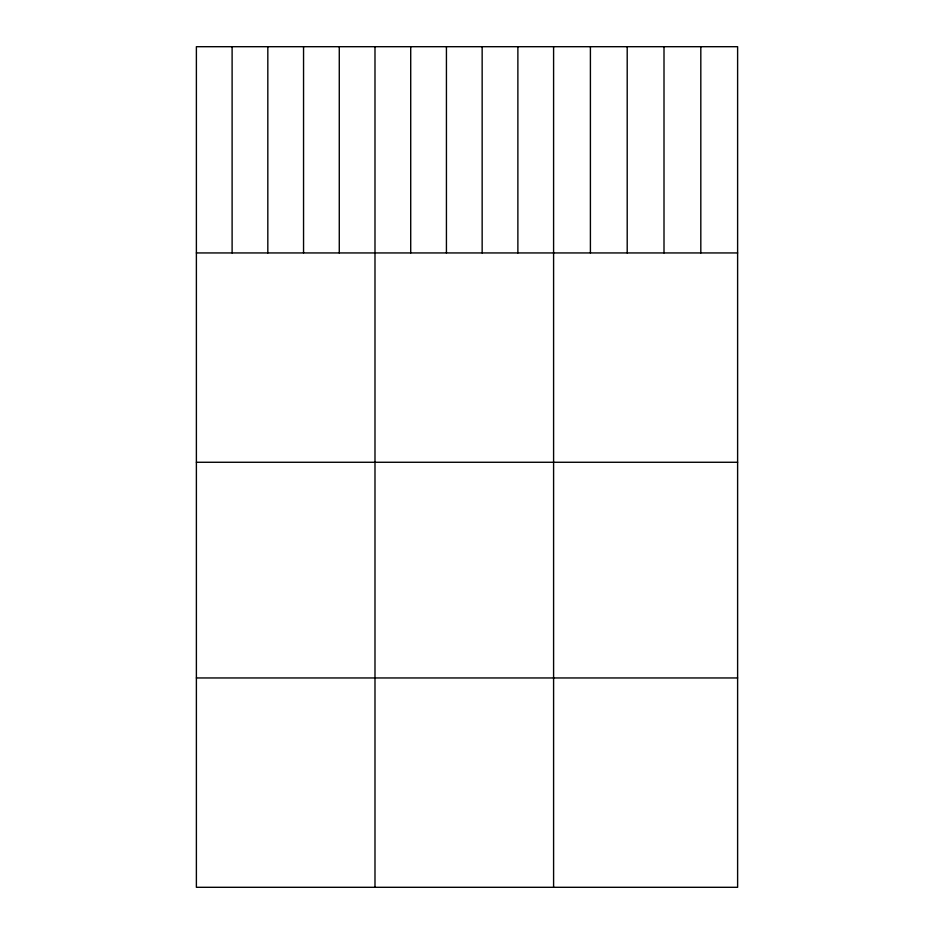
<?xml version="1.0" encoding="UTF-8"?>
<svg xmlns="http://www.w3.org/2000/svg" width="934" height="934" viewBox="0 0 934 934"><rect width="100%" height="100%" fill="white"/><g stroke="black" fill="none" stroke-linecap="round" stroke-linejoin="round"><path stroke-width="1.4" d="M737.615 252.939L737.615 887.3L196.385 887.3L196.385 46.7L737.615 46.7L737.615 252.939L196.385 252.939M196.385 462.272L737.615 462.272M196.385 677.956L737.615 677.956M700.815 46.7L700.815 252.939M664.004 46.7L664.004 252.939M627.204 46.7L627.204 252.939M590.405 46.7L590.405 252.939M553.593 46.7L553.593 887.3M517.88 46.7L517.88 252.939M482.154 46.7L482.154 252.939M446.429 46.7L446.429 252.939M410.715 46.7L410.715 252.939M374.989 46.7L374.989 887.3M339.276 46.7L339.276 252.939M303.55 46.7L303.55 252.939M267.825 46.7L267.825 252.939M232.111 46.7L232.111 252.939"/></g></svg>
